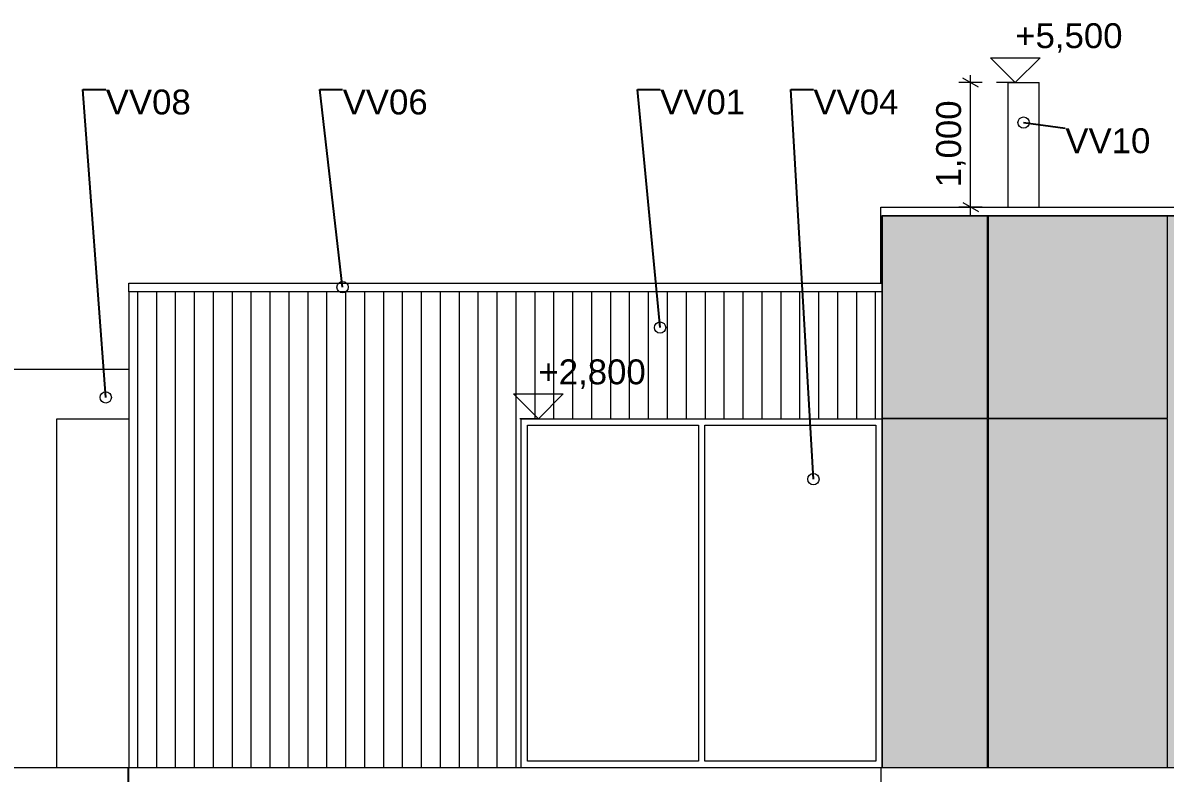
# Model space of a CAD drawing. Header units: millimetres. Extents: x -280990 to -136866, y -15139 to 7194.
# Drawn here: x -275739 to -266562, y -46 to 5980 of the extents above; entities that cross this region are included whole.
import ezdxf

# ---------------------------------------------------------------- set-up
doc = ezdxf.new("R2010")
doc.units = ezdxf.units.MM
doc.header["$MEASUREMENT"] = 0
for name, color, linetype, lineweight in [('Annotation - Label_Pen_No__1', 7, 'Continuous', 13), ('New_0_Pen_No__1', 7, 'Continuous', 13), ('New_2D Drafting - General_Pen_No__1', 7, 'Continuous', 13), ('New_2D Drafting - General_Pen_No__18', 9, 'Continuous', 15), ('New_ARCHICAD Windows_Pen_No__1', 7, 'Continuous', 13), ('New_Dimensioning - General_Pen_No__1', 7, 'Continuous', 13), ('New_Shell - Roof_Pen_No__1', 7, 'Continuous', 13), ('New_Structural - Bearing_Pen_No__1', 7, 'Continuous', 13)]:
    doc.layers.add(name, color=color, linetype=linetype, lineweight=lineweight)
doc.layers.add('New_Dimensioning - General', color=7, linetype='Continuous')
doc.layers.add('New_Structural - Bearing', color=7, linetype='Continuous')
doc.styles.add('GENERATED_STYLE_1', font='')
doc.styles.get('GENERATED_STYLE_1').set_extended_font_data('Arial')
doc.dimstyles.new('GENERATED_STYLE__1', dxfattribs={"dimtxt": 200, "dimasz": 95, "dimexe": 0.18, "dimexo": 0.0625, "dimgap": 0, "dimtad": 1, "dimdec": 3, "dimlfac": 0.001, "dimzin": 0, "dimdsep": 46, "dimtxsty": 'GENERATED_STYLE_1', "dimblk": 'ARROWHEAD_2', "dimblk1": 'ARROWHEAD_2', "dimblk2": 'ARROWHEAD_2', "dimcen": 0.09, "dimse1": 1, "dimse2": 1, "dimclrd": 7, "dimclre": 7, "dimclrt": 7, "dimadec": 0, "dimazin": 0, "dimtfac": 1, "dimtdec": 4, "dimtmove": 0, "dimatfit": 3, "dimfxl": 0, "dimtolj": 1, "dimtzin": 0, "dimarcsym": 0})
doc.dimstyles.new('GENERATED_STYLE__2', dxfattribs={"dimtxt": 0.18, "dimasz": 182.4, "dimexe": 0.18, "dimexo": 0.0625, "dimgap": 0, "dimtad": 0, "dimtih": 1, "dimtoh": 1, "dimdec": 4, "dimzin": 0, "dimdsep": 46, "dimcen": 0.09, "dimadec": 0, "dimazin": 0, "dimtfac": 1, "dimtdec": 4, "dimtmove": 0, "dimatfit": 3, "dimldrblk": 'ARROWHEAD_1', "dimfxl": 0, "dimtolj": 1, "dimtzin": 0, "dimarcsym": 0})

# ---------------------------------------------------------------- blocks, each defined once
blk = doc.blocks.new('*D1')
at = {"layer": 'New_Dimensioning - General_Pen_No__1', "color": 7, "linetype": 'Continuous', "lineweight": 13}
for p, q in [((-268062, 5463.9), (-268187, 5536.1)), ((-268124.5, 5500), (-268124.5, 5561.1)), ((-268030.8, 5500), (-268218.3, 5500)), ((-268124.5, 4500), (-268124.5, 5500)), ((-268030.8, 4500), (-268218.3, 4500)), ((-268187, 4536.1), (-268062, 4463.9)), ((-268124.5, 4438.9), (-268124.5, 4500))]:
    blk.add_line(p, q, dxfattribs=at)
at = {"layer": 'New_Dimensioning - General_Pen_No__1', "color": 7, "lineweight": 13, "insert": (-268164.5, 4658.1), "char_height": 200, "attachment_point": 7, "rotation": 90, "style": 'GENERATED_STYLE_1'}
blk.add_mtext('\\A1;{\\pql;\\fArial|b0|i0|c0|p34;1,000}', dxfattribs=at)
blk = doc.blocks.new('ARROWHEAD_2')
at = {"color": 0, "linetype": 'Continuous', "lineweight": 0}
for p, q in [((0, 0), (-1, 0)), ((-0.378, -0.655), (0.378, 0.655))]:
    blk.add_line(p, q, dxfattribs=at)
blk = doc.blocks.new('ARROWHEAD_1')
at = {"color": 0, "linetype": 'Continuous', "lineweight": 0}
blk.add_line((0, 0), (-1, 0), dxfattribs=at)
blk.add_circle((0, 0), 0.25, dxfattribs=at)

msp = doc.modelspace()

# ---------------------------------------------------------------- hatches: boundary and pattern name
at = {"layer": 'New_2D Drafting - General_Pen_No__18', "linetype": 'Continuous', "lineweight": 15}
msp.add_hatch(color=9, dxfattribs=at).paths.add_polyline_path([(-268835.0254, 8.5), (-268835.0254, 0), (-262765.0255, 0), (-262765.0255, 9.0992), (-262765.0255, 29.0991), (-262765.0255, 30.0025), (-262815.0254, 30.0025), (-262815.0254, 2799.9999), (-265100.0348, 2799.9999), (-265100.0348, 3199.9999), (-259565.0253, 3199.9999), (-259565.0253, 3820), (-259565.0253, 3890.0001), (-253959.0646, 3890.0001), (-253959.0649, 3820), (-253959.0649, 3199.9999), (-253791.4657, 3199.9999), (-253791.4657, 3720.0001), (-253791.4657, 3890.0001), (-253791.4657, 4430), (-268835.0254, 4430), (-268835.0254, 49.9999), (-268835.0254, 40.0001), (-268835.0254, 28.5001)])
at = {"layer": 'New_Structural - Bearing', "linetype": 'Continuous', "lineweight": 0, "true_color": 0x000000}
h = msp.add_hatch(dxfattribs=at)
h.set_pattern_fill('Plank_Floor_vert_0001', color=18, style=0, pattern_type=2)
h.set_pattern_definition([(90, (1e-07, 1e-10), (-152, 0), [])])
h.paths.add_polyline_path([(-274888.0254, 0), (-271735.0254, 0), (-271735.0254, 2800), (-268835.5028, 2800), (-268835.5028, 3200), (-268835.0254, 3200), (-268835.0254, 3820), (-274888.0254, 3820)])

# ---------------------------------------------------------------- linework, layer by layer
at = {"layer": 'New_0_Pen_No__1', "color": 7, "linetype": 'Continuous', "lineweight": 13}
for p, q in [((-267823.6668, 5500), (-267820.5328, 5500)), ((-267823.6668, 4500), (-267823.6668, 5500)), ((-267820.5328, 5500), (-267811.2879, 5500)), ((-267811.2879, 5500), (-267796.3957, 5500)), ((-267796.3957, 5500), (-267776.603, 5500)), ((-267776.603, 5500), (-267752.9022, 5500)), ((-267752.9022, 5500), (-267726.4819, 5500)), ((-267726.4819, 5500), (-267698.6668, 5500)), ((-267698.6668, 5500), (-267670.8517, 5500)), ((-267670.8517, 5500), (-267644.4313, 5500)), ((-267644.4313, 5500), (-267620.7306, 5500)), ((-267620.7306, 5500), (-267600.9378, 5500)), ((-267600.9378, 5500), (-267586.0457, 5500)), ((-267586.0457, 5500), (-267576.8008, 5500)), ((-267576.8008, 5500), (-267573.6668, 5500)), ((-267573.6668, 4500), (-267573.6668, 5500))]:
    msp.add_line(p, q, dxfattribs=at)
at = {"layer": 'New_0_Pen_No__1', "color": 7, "linetype": 'Continuous', "lineweight": 13, "flags": 128}
for points in [[(-268835.0254, 2803.9999), (-267988.0348, 2803.9999), (-267988.0348, 4430), (-268835.0254, 4430)], [(-267984.0348, 2803.9999), (-266544.0348, 2803.9999), (-266544.0348, 4430), (-267984.0348, 4430)], [(-268835.0254, 0), (-267988.0348, 0), (-267988.0348, 2799.9999), (-268835.0254, 2799.9999)], [(-267984.0348, 0), (-266544.0348, 0), (-266544.0348, 2799.9999), (-267984.0348, 2799.9999)]]:
    msp.add_lwpolyline(points, close=True, dxfattribs=at)
at = {"layer": 'New_2D Drafting - General_Pen_No__1', "color": 7, "linetype": 'Continuous', "lineweight": 13, "flags": 128}
msp.add_lwpolyline([(-268835.0254, 8.5), (-268835.0254, 0), (-262765.0255, 0), (-262765.0255, 9.0992), (-262765.0255, 29.0991), (-262765.0255, 30.0025), (-262815.0254, 30.0025), (-262815.0254, 2799.9999), (-265100.0348, 2799.9999), (-265100.0348, 3199.9999), (-259565.0253, 3199.9999), (-259565.0253, 3820), (-259565.0253, 3890.0001), (-253959.0646, 3890.0001), (-253959.0649, 3820), (-253959.0649, 3199.9999), (-253791.4657, 3199.9999), (-253791.4657, 3720.0001), (-253791.4657, 3890.0001), (-253791.4657, 4430), (-268835.0254, 4430), (-268835.0254, 49.9999), (-268835.0254, 40.0001), (-268835.0254, 28.5001)], close=True, dxfattribs=at)
at = {"layer": 'New_ARCHICAD Windows_Pen_No__1', "color": 7, "linetype": 'Continuous', "lineweight": 13}
for p, q in [((-271735.0254, 2800), (-268835.5028, 2800)), ((-271735.0254, 0), (-271735.0254, 2800)), ((-271685.0254, 50), (-271685.0254, 2750)), ((-271685.0254, 2750), (-270310.0254, 2750)), ((-270310.0254, 2750), (-270310.0254, 50)), ((-270260.0254, 50), (-270260.0254, 2750)), ((-270260.0254, 2750), (-268885.0254, 2750)), ((-268885.0254, 2750), (-268885.0254, 50)), ((-270310.0254, 50), (-271685.0254, 50)), ((-268885.0254, 50), (-270260.0254, 50))]:
    msp.add_line(p, q, dxfattribs=at)
at = {"layer": 'New_Dimensioning - General_Pen_No__1', "color": 7, "linetype": 'Continuous', "lineweight": 13}
for p, q in [((-267766.1825, 5500), (-267966.1825, 5700)), ((-267966.1825, 5700), (-267566.1825, 5700)), ((-267566.1825, 5700), (-267766.1825, 5500)), ((-267766.1825, 5500), (-267916.1825, 5500)), ((-267766.1825, 5500), (-267616.1825, 5500)), ((-271596.9329, 2800), (-271796.9329, 3000)), ((-271796.9329, 3000), (-271396.9329, 3000)), ((-271396.9329, 3000), (-271596.9329, 2800)), ((-271596.9329, 2800), (-271746.9329, 2800)), ((-271596.9329, 2800), (-271446.9329, 2800))]:
    msp.add_line(p, q, dxfattribs=at)
at = {"layer": 'New_Shell - Roof_Pen_No__1', "color": 7, "linetype": 'Continuous', "lineweight": 13}
for p, q in [((-268845.0254, 4430), (-268845.0254, 4500)), ((-268845.0254, 4500), (-253791.4657, 4500)), ((-268845.0254, 4430), (-253791.4657, 4430)), ((-274888.0254, 3820), (-274888.0254, 3890)), ((-274888.0254, 3890), (-268835.0254, 3890)), ((-275865.0259, 3200), (-274888.0254, 3200)), ((-268835.5028, 2800), (-268835.5028, 3200)), ((-268835.5028, 3200), (-268835.0254, 3200)), ((-275465.0259, 2800), (-274888.0254, 2800)), ((-268835.5028, 2800), (-268835.0254, 2800))]:
    msp.add_line(p, q, dxfattribs=at)
at = {"layer": 'New_Structural - Bearing_Pen_No__1', "color": 7, "linetype": 'Continuous', "lineweight": 13}
for p, q in [((-268845.0254, 3890), (-268845.0254, 4430)), ((-268835.0254, 0), (-268835.0254, 4430)), ((-268835.0254, 3820), (-274888.0254, 3820)), ((-274888.0254, 3820), (-274888.0254, 0)), ((-275465.0259, 0), (-275465.0259, 2800)), ((-279325.0254, 0), (-274893.0254, 0)), ((-274893.0254, -198.1766), (-274893.0254, 0)), ((-274893.0254, 0), (-274888.0274, 0)), ((-274888.0274, -198.1794), (-274888.0274, 0)), ((-274888.0274, 0), (-268842.1842, 0)), ((-268842.1842, -200.0045), (-268842.1842, 0)), ((-268842.1842, 0), (-260181.7556, 0))]:
    msp.add_line(p, q, dxfattribs=at)

# ---------------------------------------------------------------- texts
at = {"layer": 'Annotation - Label_Pen_No__1', "color": 7, "linetype": 'Continuous', "lineweight": 13, "char_height": 200, "attachment_point": 1, "style": 'GENERATED_STYLE_1'}
for s, insert in [('\\A1;{\\pql;\\fArial|b0|i0|c0|p34;VV0\\fArial|b0|i0|c0|p34;8}', (-275073.4288, 5444.5453)), ('\\A1;{\\pql;\\fArial|b0|i0|c0|p34;VV0\\fArial|b0|i0|c0|p34;6}', (-273169.8383, 5444.5453)), ('\\A1;{\\pql;\\fArial|b0|i0|c0|p34;VV01}', (-270619.506, 5444.5453)), ('\\A1;{\\pql;\\fArial|b0|i0|c0|p34;VV0\\fArial|b0|i0|c0|p34;4}', (-269387.8015, 5444.5453)), ('\\A1;{\\pql;\\fArial|b0|i0|c0|p34;VV\\fArial|b0|i0|c0|p34;10}', (-267363.9487, 5133.4515))]:
    msp.add_mtext(s, dxfattribs=dict(at, insert=insert))
at = {"layer": 'New_Dimensioning - General_Pen_No__1', "color": 7, "lineweight": 13, "char_height": 200, "attachment_point": 7, "style": 'GENERATED_STYLE_1'}
for s, insert in [('\\A1;{\\pql;\\fArial|b0|i0|c0|p34;+5,500}', (-267766.1825, 5740)), ('\\A1;{\\pql;\\fArial|b0|i0|c0|p34;+2,800}', (-271596.9329, 3040))]:
    msp.add_mtext(s, dxfattribs=dict(at, insert=insert))

# ---------------------------------------------------------------- dimensions: what is measured, and where the dimension line sits
at = {"layer": 'New_Dimensioning - General', "color": 7, "linetype": 'Continuous', "lineweight": 13}
dim = msp.add_linear_dim(base=(-268124.5375, 5500), p1=(-267823.6668, 4500), p2=(-267823.6668, 5500), angle=90, dimstyle='GENERATED_STYLE__1', dxfattribs=at)
dim.commit()
dim.dimension.update_dxf_attribs({"geometry": '*D1', "text_midpoint": (-268264.5375, 4994.058), "dimtype": 160, "text_rotation": 90})

# ---------------------------------------------------------------- leaders
at = {"layer": 'Annotation - Label_Pen_No__1', "color": 7, "linetype": 'Continuous', "lineweight": 13, "annotation_type": 0, "has_hookline": 1, "hookline_direction": 0}
for points, text_width in [([(-275073.4288, 2971.9752), (-275255.8288, 5444.5453), (-275073.4288, 5444.5453)], 669.4), ([(-273169.8383, 3857.3861), (-273352.2383, 5444.5453), (-273169.8383, 5444.5453)], 669), ([(-270619.506, 3532.6864), (-270801.906, 5444.5453), (-270619.506, 5444.5453)], 630.4), ([(-269387.8015, 2315.458), (-269570.2015, 5444.5453), (-269387.8015, 5444.5453)], 668.2), ([(-267698.6668, 5179.1658), (-267363.9487, 5133.4515)], 668.2)]:
    msp.add_leader(points, dimstyle='GENERATED_STYLE__2', dxfattribs=dict(at, text_width=text_width))

doc.saveas('drawing.dxf')
